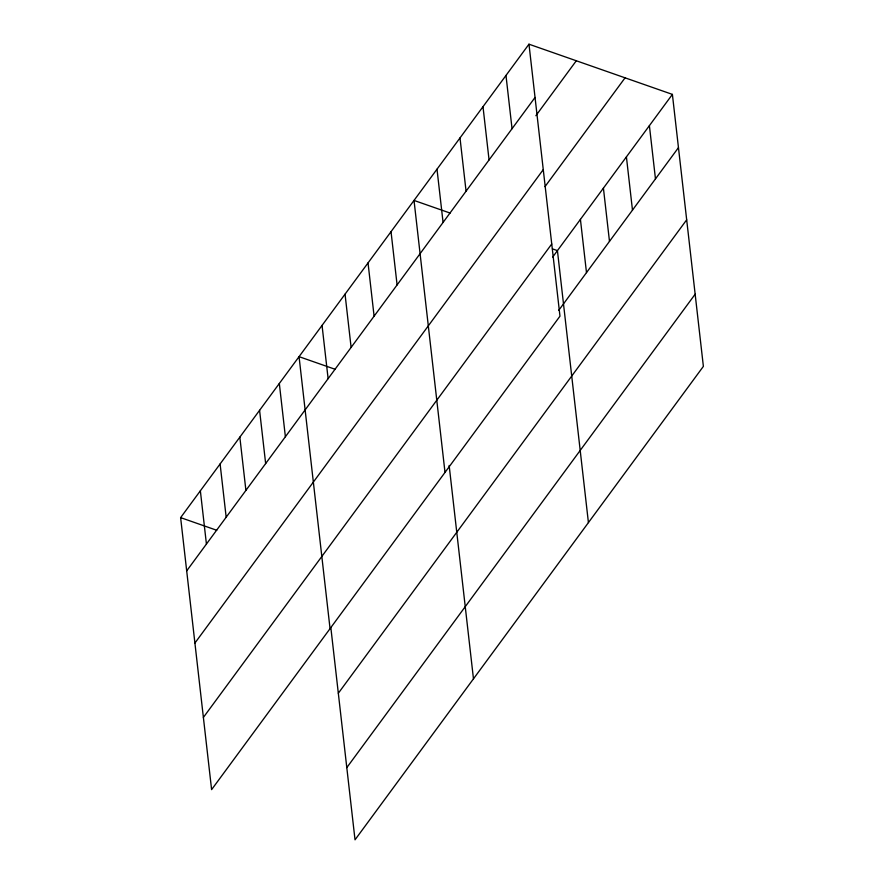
<?xml version="1.0" encoding="UTF-8"?>
<svg xmlns="http://www.w3.org/2000/svg" width="884" height="884" viewBox="0 0 884 884"><rect width="100%" height="100%" fill="white"/><g stroke="black" fill="none" stroke-linecap="round" stroke-linejoin="round"><path stroke-width="1.33" d="M528.975 44.2L559.97 316.185L211.607 789.611L180.623 517.626L528.975 44.2L672.393 94.389L703.377 366.374L355.025 839.8L330.859 627.75M186.69 570.876L535.041 97.45M535.87 115.716L576.302 60.764M194.911 643.055L543.262 169.629M544.986 186.646L625.065 77.825M203.386 717.421L551.738 244.006M552.677 257.089L672.393 94.389M558.743 310.339L678.459 147.639M338.329 693.244L686.68 219.818M346.804 767.621L695.155 294.195M450.133 213.066L414.021 200.436L445.006 472.41M552.456 248.879L557.428 250.625L588.424 522.61M335.18 369.302L299.057 356.661L330.052 628.646M180.623 517.626L216.735 530.267M649.397 125.639L655.464 178.888M626.413 156.888L632.48 210.138M603.418 188.126L609.485 241.376M580.423 219.376L586.49 272.626M505.979 75.449L512.046 128.699M482.995 106.688L489.062 159.938M460 137.937L466.067 191.187M437.005 169.187L443.072 222.436M449.149 465.448L473.47 678.835M391.026 231.674L397.093 284.924M368.031 262.924L374.098 316.174M345.047 294.173L351.114 347.423M322.052 325.411L328.119 378.661M279.322 383.49L285.388 436.74M259.587 410.32L265.653 463.57M239.84 437.138L245.907 490.388M220.105 463.967L226.171 517.217M200.359 490.797L206.425 544.047"/></g></svg>
